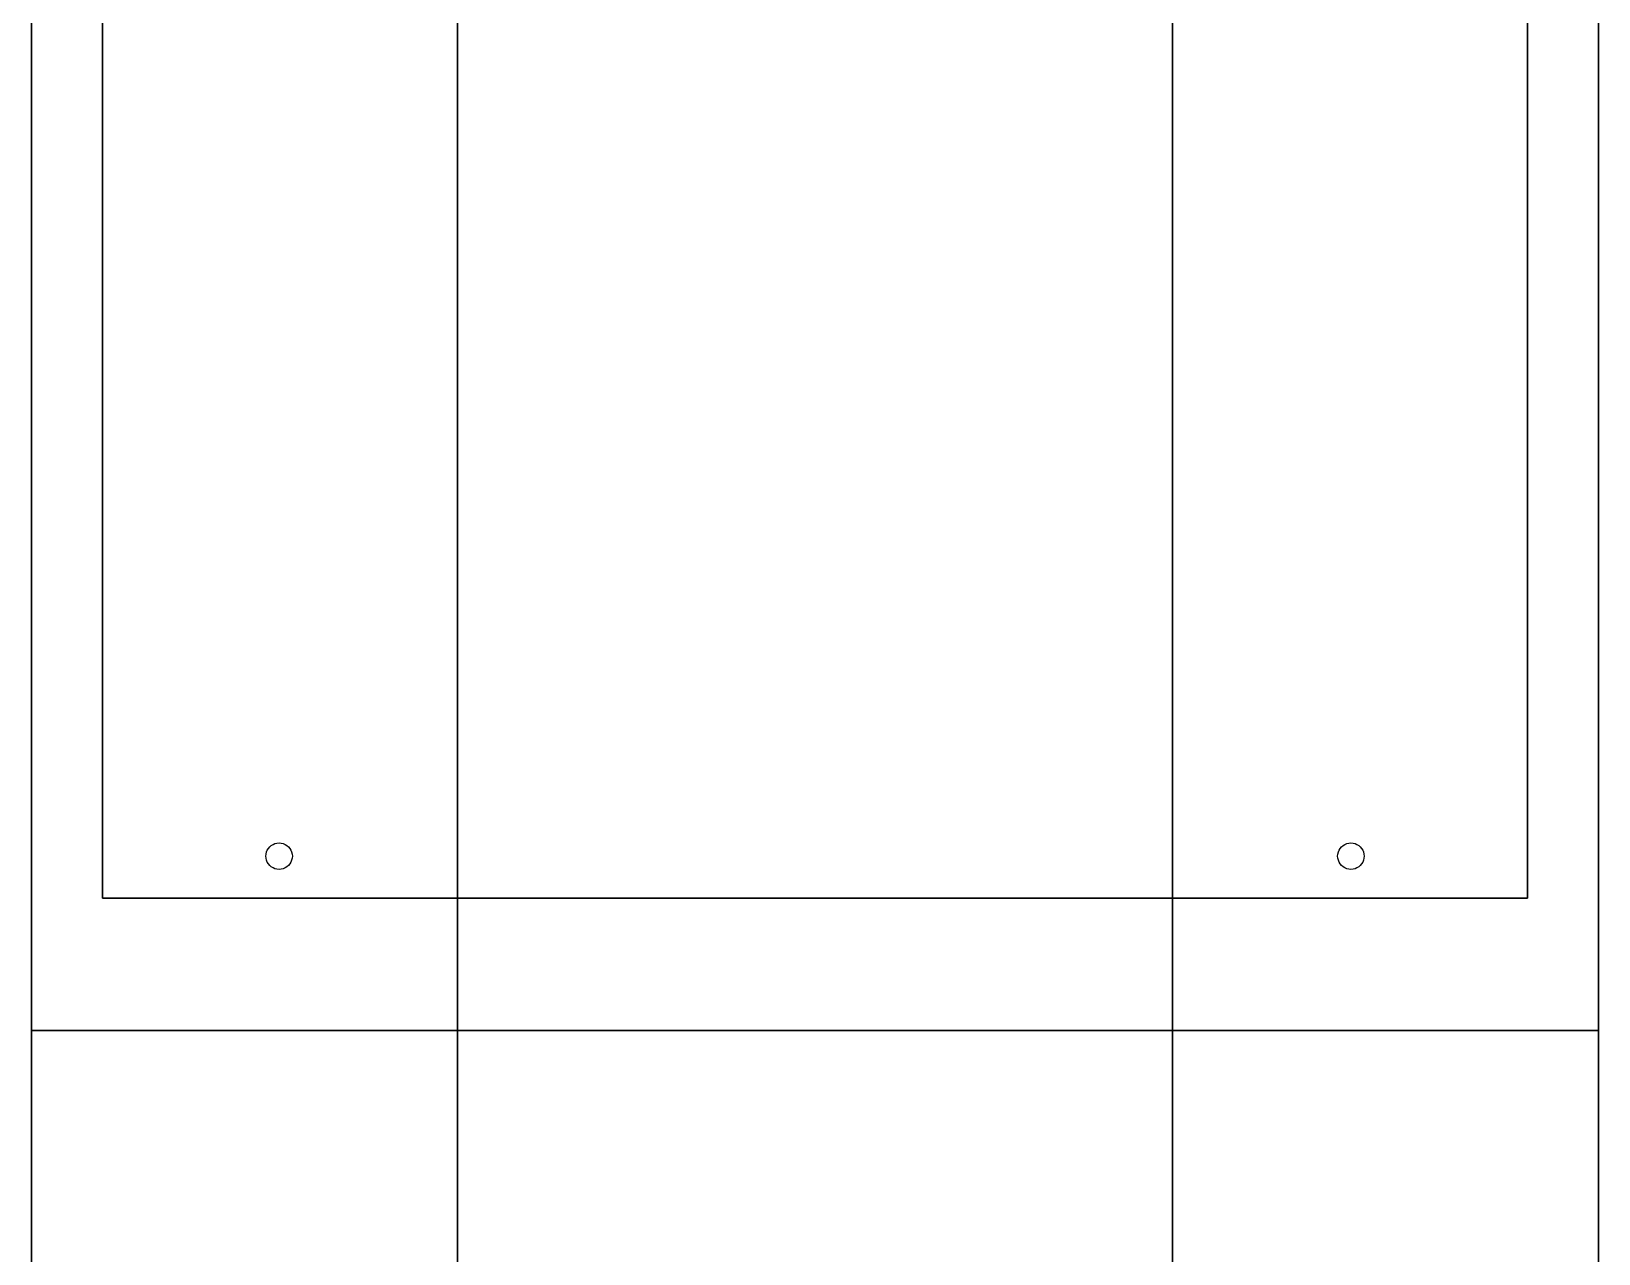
# Model space of a CAD drawing. Header units: metres. Extents: x 0 to 978, y 848 to 2000.
# Drawn here: x 0 to 288, y 1424 to 1648.6 of the extents above; entities that cross this region are included whole.
import ezdxf

# ---------------------------------------------------------------- set-up
doc = ezdxf.new("R2010")
doc.units = ezdxf.units.M

msp = doc.modelspace()

# ---------------------------------------------------------------- linework, layer by layer
for p, q in [((0, 2000), (0, 1465.04)), ((0, 1465.04), (0, 2000)), ((0, 2000), (0, 1465.04)), ((0, 1465.04), (0, 2000)), ((0, 2000), (0, 848)), ((0, 848), (0, 2000)), ((0, 2000), (0, 848)), ((0, 848), (0, 2000)), ((288, 1465.04), (288, 2000)), ((288, 2000), (288, 1465.04)), ((288, 1465.04), (288, 2000)), ((288, 2000), (288, 1465.04)), ((288, 848), (288, 2000)), ((288, 2000), (288, 848)), ((288, 848), (288, 2000)), ((288, 2000), (288, 848)), ((13.09, 1489.36), (13.09, 1975.68)), ((13.09, 1975.68), (13.09, 1489.36)), ((13.09, 1489.36), (13.09, 1975.68)), ((13.09, 1489.36), (13.09, 1975.68)), ((13.09, 1489.36), (13.09, 1975.68)), ((13.09, 1975.68), (13.09, 1489.36)), ((13.09, 1489.36), (13.09, 1975.68)), ((13.09, 1489.36), (13.09, 1975.68)), ((274.91, 1489.36), (274.91, 1975.68)), ((274.91, 1975.68), (274.91, 1489.36)), ((274.91, 1975.68), (274.91, 1489.36)), ((274.91, 1975.68), (274.91, 1489.36)), ((274.91, 1489.36), (274.91, 1975.68)), ((274.91, 1975.68), (274.91, 1489.36)), ((274.91, 1975.68), (274.91, 1489.36)), ((274.91, 1975.68), (274.91, 1489.36)), ((78.32, 1947.64), (78.32, 900.36)), ((78.32, 900.36), (78.32, 1947.64)), ((78.32, 1947.64), (78.32, 900.36)), ((78.32, 1947.64), (78.32, 900.36)), ((78.32, 900.36), (78.32, 1947.64)), ((78.32, 1947.64), (78.32, 900.36)), ((78.32, 900.36), (78.32, 1947.64)), ((78.32, 900.36), (78.32, 1947.64)), ((209.68, 900.36), (209.68, 1947.64)), ((209.68, 1947.64), (209.68, 900.36)), ((209.68, 900.36), (209.68, 1947.64)), ((209.68, 900.36), (209.68, 1947.64)), ((209.68, 1947.64), (209.68, 900.36)), ((209.68, 900.36), (209.68, 1947.64)), ((209.68, 1947.64), (209.68, 900.36)), ((209.68, 1947.64), (209.68, 900.36)), ((13.09, 1489.36), (13.09, 1489.36)), ((13.09, 1489.36), (274.91, 1489.36)), ((274.91, 1489.36), (13.09, 1489.36)), ((13.09, 1489.36), (13.09, 1489.36)), ((274.91, 1489.36), (13.09, 1489.36)), ((274.91, 1489.36), (13.09, 1489.36)), ((13.09, 1489.36), (13.09, 1489.36)), ((13.09, 1489.36), (274.91, 1489.36)), ((274.91, 1489.36), (13.09, 1489.36)), ((13.09, 1489.36), (13.09, 1489.36)), ((274.91, 1489.36), (13.09, 1489.36)), ((274.91, 1489.36), (13.09, 1489.36)), ((274.91, 1489.36), (274.91, 1489.36)), ((274.91, 1489.36), (274.91, 1489.36)), ((274.91, 1489.36), (274.91, 1489.36)), ((274.91, 1489.36), (274.91, 1489.36)), ((0, 1465.04), (288, 1465.04)), ((288, 1465.04), (0, 1465.04)), ((0, 1465.04), (288, 1465.04)), ((288, 1465.04), (0, 1465.04))]:
    msp.add_line(p, q)
for points in [[(43.09, 1497.06), (43.12, 1497.45), (43.22, 1497.83), (43.36, 1498.17), (43.56, 1498.49), (43.8, 1498.78), (44.09, 1499.02), (44.41, 1499.22), (44.76, 1499.36), (45.13, 1499.46), (45.52, 1499.49)], [(45.52, 1499.49), (45.92, 1499.46), (46.29, 1499.36), (46.64, 1499.22), (46.96, 1499.02), (47.24, 1498.78), (47.49, 1498.49), (47.69, 1498.17), (47.83, 1497.83), (47.92, 1497.45), (47.96, 1497.06)], [(240.04, 1497.06), (240.08, 1497.45), (240.17, 1497.83), (240.31, 1498.17), (240.51, 1498.49), (240.76, 1498.78), (241.04, 1499.02), (241.36, 1499.22), (241.71, 1499.36), (242.08, 1499.46), (242.48, 1499.49)], [(242.48, 1499.49), (242.87, 1499.46), (243.24, 1499.36), (243.59, 1499.22), (243.91, 1499.02), (244.2, 1498.78), (244.44, 1498.49), (244.64, 1498.17), (244.78, 1497.83), (244.88, 1497.45), (244.91, 1497.06)], [(45.52, 1494.62), (45.13, 1494.66), (44.76, 1494.75), (44.41, 1494.9), (44.09, 1495.09), (43.8, 1495.34), (43.56, 1495.62), (43.36, 1495.94), (43.22, 1496.29), (43.12, 1496.66), (43.09, 1497.06)], [(47.96, 1497.06), (47.92, 1496.66), (47.83, 1496.29), (47.69, 1495.94), (47.49, 1495.62), (47.24, 1495.34), (46.96, 1495.09), (46.64, 1494.9), (46.29, 1494.75), (45.92, 1494.66), (45.52, 1494.62)], [(242.48, 1494.62), (242.08, 1494.66), (241.71, 1494.75), (241.36, 1494.9), (241.04, 1495.09), (240.76, 1495.34), (240.51, 1495.62), (240.31, 1495.94), (240.17, 1496.29), (240.08, 1496.66), (240.04, 1497.06)], [(244.91, 1497.06), (244.88, 1496.66), (244.78, 1496.29), (244.64, 1495.94), (244.44, 1495.62), (244.2, 1495.34), (243.91, 1495.09), (243.59, 1494.9), (243.24, 1494.75), (242.87, 1494.66), (242.48, 1494.62)]]:
    msp.add_lwpolyline(points)

doc.saveas('drawing.dxf')
